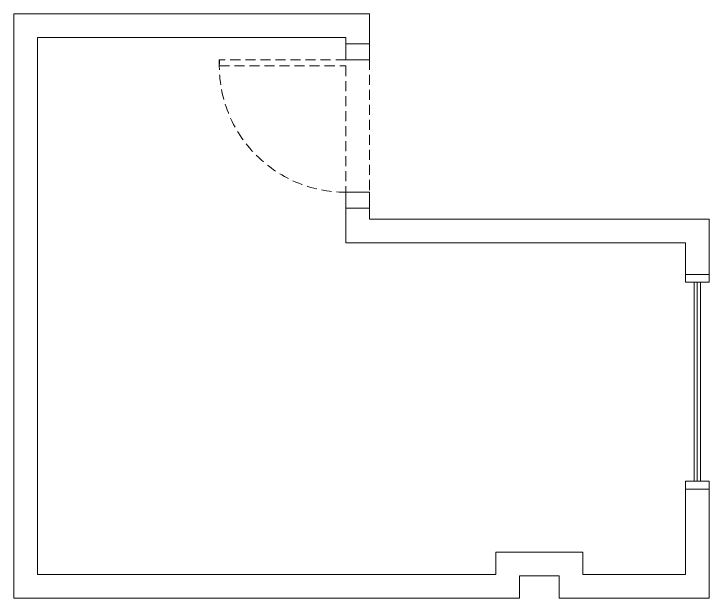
# Model space of a CAD drawing. Header units: centimetres. Extents: x 626924 to 628046, y 594571 to 595506.
# Drawn here: x 627549.4 to 627989.4, y 595136.5 to 595506.5 of the extents above; entities that cross this region are included whole.
import ezdxf

# ---------------------------------------------------------------- set-up
doc = ezdxf.new("R2010")
doc.units = ezdxf.units.CM
doc.linetypes.add('HIDDEN', pattern=[9.525, 6.35, -3.175])
for name, color, linetype, lineweight in [('Duvar', 5, 'Continuous', 18), ('Kapı', 4, 'Continuous', 15), ('Pencere', 3, 'Continuous', 15)]:
    doc.layers.add(name, color=color, linetype=linetype, lineweight=lineweight)

# ---------------------------------------------------------------- blocks, each defined once
blk = doc.blocks.new('KAPI')
at = {"layer": 'Kapı'}
blk.add_lwpolyline([(-15, 0), (0, 0), (0, -10), (-15, -10)], close=True, dxfattribs=at)
at = {"layer": 'Kapı', "linetype": 'HIDDEN'}
blk.add_lwpolyline([(-15, -10), (-95, -10), (-95, -14), (-15, -14), (-15, -94, -0.428941), (-94.9, -10)], format="xyb", dxfattribs=at)
blk.add_lwpolyline([(0, -10), (0, -94)], dxfattribs=at)
at = {"layer": 'Kapı'}
blk.add_lwpolyline([(-15, -94), (0, -94), (0, -104), (-15, -104), (-15, -94)], dxfattribs=at)
blk = doc.blocks.new('Pencere')
at = {"layer": 'Pencere'}
for points in [[(0, 0), (0, -5), (-15, -5), (-15, 0)], [(-15, -131), (0, -131), (0, -136), (-15, -136)]]:
    blk.add_lwpolyline(points, close=True, dxfattribs=at)
for points in [[(-9.5, -5), (-9.5, -131)], [(-7.5, -5), (-7.5, -131)], [(-5.5, -5), (-5.5, -131)]]:
    blk.add_lwpolyline(points, dxfattribs=at)

msp = doc.modelspace()

# ---------------------------------------------------------------- linework, layer by layer
at = {"layer": 'Duvar'}
for points in [[(627774.43, 595477.46), (627774.43, 595506.46), (627549.43, 595506.46), (627549.43, 595136.46), (627869.43, 595136.46), (627869.43, 595150.46), (627894.43, 595150.46), (627894.43, 595136.46), (627989.43, 595136.46), (627989.43, 595205.46)], [(627759.43, 595383.46), (627759.43, 595361.46), (627974.43, 595361.46), (627974.43, 595341.46)], [(627989.43, 595341.46), (627989.43, 595376.46), (627774.43, 595376.46), (627774.43, 595383.46)]]:
    msp.add_lwpolyline(points, dxfattribs=at)
at = {"layer": 'Duvar', "transparency": 33554687}
msp.add_lwpolyline([(627974.43, 595205.46), (627974.43, 595151.46), (627909.43, 595151.46), (627909.43, 595165.46), (627854.43, 595165.46), (627854.43, 595151.46), (627564.43, 595151.46), (627564.43, 595491.46), (627759.43, 595491.46), (627759.43, 595487.46)], dxfattribs=at)

# ---------------------------------------------------------------- block references
at = {"layer": 'Kapı'}
msp.add_blockref('KAPI', (627774.43, 595487.46), dxfattribs=at)
at = {"layer": 'Pencere'}
msp.add_blockref('Pencere', (627989.43, 595341.46), dxfattribs=at)

doc.saveas('drawing.dxf')
